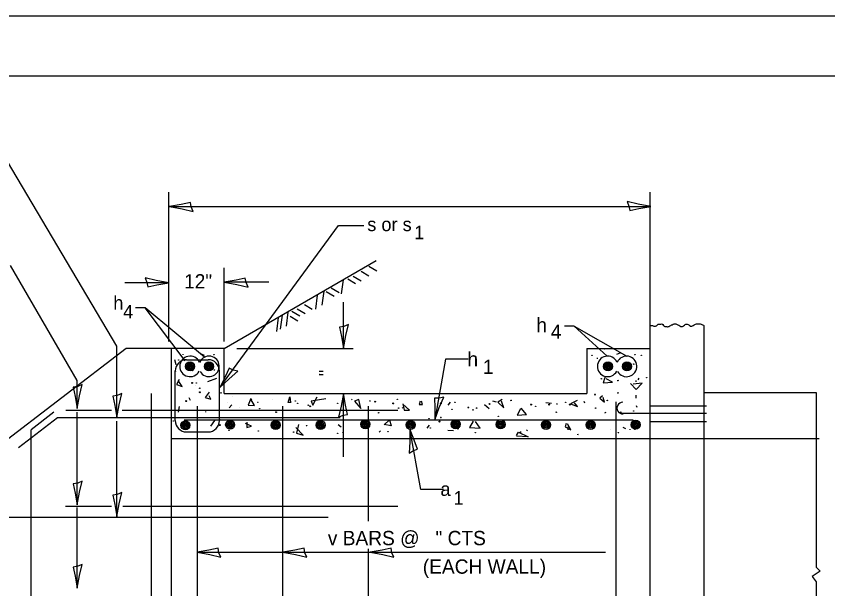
# Model space of a CAD drawing. Extents: x 2133490 to 2172050, y 2138301 to 2145980.
# Drawn here: x 2141742.8 to 2142083.2, y 2145434.3 to 2145674.5 of the extents above; entities that cross this region are included whole.
import ezdxf

# ---------------------------------------------------------------- set-up
doc = ezdxf.new("R2010")
doc.units = 0
for name, color, linetype in [('Level 40', 7, 'Continuous'), ('Level 63', 7, 'Continuous'), ('ROW_PR_Notes', 7, 'Continuous'), ('Sheets_50 Reference Boundary', 7, 'Continuous'), ('Sheets_General Details', 7, 'Continuous'), ('Sheets_Printer Plotting Border', 7, 'Continuous')]:
    doc.layers.add(name, color=color, linetype=linetype)

msp = doc.modelspace()

# ---------------------------------------------------------------- linework, layer by layer
at = {"layer": 'Level 40'}
for p, q in [((2141976.86, 2145544.37), (2141972.84, 2145544.37)), ((2141990.61, 2145531.92), (2141976.86, 2145544.37)), ((2141976.86, 2145544.37), (2141998.88, 2145531.91)), ((2142008.68, 2145511.06), (2142032.38, 2145511.06)), ((2142032.38, 2145507.76), (2142008.68, 2145507.76)), ((2142008.68, 2145504.45), (2142032.38, 2145504.45)), ((2142008.67, 2145497.33), (2142055.92, 2145497.33)), ((2142055.92, 2145497.33), (2142079.55, 2145497.33))]:
    msp.add_line(p, q, dxfattribs=at)
for centre, radius in [((2141989.5, 2145534.9), 0.0945), ((2141810.97, 2145530.22), 0.0945), ((2141815.74, 2145527.56), 1.89), ((2141823.67, 2145527.56), 1.89), ((2141825.72, 2145532.44), 0.0945), ((2141984.34, 2145532.19), 0.0945), ((2141991.05, 2145527.56), 1.89), ((2141998.98, 2145527.56), 1.89), ((2142002.29, 2145532.44), 0.0945), ((2142005, 2145532.19), 0.0945), ((2141814.71, 2145527.9), 0.473), ((2141815.74, 2145527.56), 1.42), ((2141815.74, 2145527.56), 0.945), ((2141815.4, 2145527.9), 0.473), ((2141815.74, 2145527.56), 0.473), ((2141816.76, 2145527.22), 0.473), ((2141816.87, 2145525.8), 0.0945), ((2141822.64, 2145527.9), 0.473), ((2141823.67, 2145527.56), 1.42), ((2141823.67, 2145527.56), 0.945), ((2141823.33, 2145527.9), 0.473), ((2141823.67, 2145527.56), 0.473), ((2141824.69, 2145527.22), 0.473), ((2141825.97, 2145526.04), 0.0945), ((2141990.03, 2145527.9), 0.473), ((2141991.05, 2145527.56), 1.42), ((2141991.05, 2145527.56), 0.945), ((2141990.71, 2145527.9), 0.473), ((2141991.05, 2145527.56), 0.473), ((2141992.08, 2145527.22), 0.473), ((2141997.96, 2145527.9), 0.473), ((2141997.62, 2145527.77), 0.0945), ((2141998.98, 2145527.56), 1.42), ((2141998.98, 2145527.56), 0.945), ((2141998.64, 2145527.9), 0.473), ((2141998.98, 2145527.56), 0.473), ((2142000.01, 2145527.22), 0.473), ((2142001.8, 2145528.5), 0.0945), ((2141809.49, 2145525.55), 0.0945), ((2141988.27, 2145522.36), 0.0945), ((2142007.21, 2145522.85), 0.0945), ((2141816.62, 2145520.63), 0.189), ((2141818.34, 2145520.63), 0.0945), ((2141995.16, 2145521.62), 0.0945), ((2142002.78, 2145521.37), 0.0945), ((2141819.82, 2145516.7), 0.189), ((2141819.82, 2145518.42), 0.0945), ((2141828.67, 2145516.45), 0.0945), ((2141985.57, 2145515.72), 0.189), ((2141995.16, 2145516.45), 0.0945), ((2141814.16, 2145513.01), 0.189), ((2141844.16, 2145512.52), 0.0945), ((2141859.9, 2145513.01), 0.0945), ((2141891.14, 2145513.01), 0.0945), ((2141893.35, 2145512.76), 0.189), ((2141900.97, 2145512.03), 0.189), ((2141902.69, 2145513.75), 0.0945), ((2141920.89, 2145512.03), 0.189), ((2141926.79, 2145512.52), 0.0945), ((2141950.4, 2145513.26), 0.0945), ((2141973.27, 2145512.52), 0.0945), ((2141990.73, 2145513.26), 0.0945), ((2141844.9, 2145509.81), 0.0945), ((2141860.89, 2145512.03), 0.0945), ((2141865.31, 2145511.29), 0.0945), ((2141866.05, 2145510.8), 0.189), ((2141877.61, 2145512.03), 0.0945), ((2141903.19, 2145510.06), 0.0945), ((2141925.57, 2145509.57), 0.0945), ((2141932.45, 2145510.31), 0.189), ((2141934.42, 2145509.32), 0.0945), ((2141935.89, 2145510.06), 0.0945), ((2141941.3, 2145511.78), 0.189), ((2141958.76, 2145511.53), 0.189), ((2141960.73, 2145510.8), 0.0945), ((2141966.39, 2145511.53), 0.189), ((2141969.58, 2145511.78), 0.0945), ((2141974.99, 2145511.53), 0.189), ((2141985.82, 2145510.06), 0.0945), ((2142001.8, 2145508.83), 0.0945), ((2141851.79, 2145508.34), 0.189), ((2141894.82, 2145508.09), 0.0945), ((2141915.97, 2145505.63), 0.0945), ((2141920.89, 2145506.12), 0.0945), ((2141944.99, 2145506.62), 0.0945), ((2141969.34, 2145508.34), 0.0945), ((2141996.39, 2145508.34), 0.0945), ((2141808.75, 2145504.65), 0.0945), ((2141813.8, 2145502.87), 1.89), ((2141812.77, 2145503.21), 0.473), ((2141813.8, 2145502.87), 1.42), ((2141813.8, 2145502.87), 0.945), ((2141813.46, 2145503.21), 0.473), ((2141813.8, 2145502.87), 0.473), ((2141814.82, 2145502.53), 0.473), ((2141828.18, 2145502.93), 0.189), ((2141828.43, 2145505.14), 0.0945), ((2141832.55, 2145503.11), 1.89), ((2141831.52, 2145503.46), 0.473), ((2141832.55, 2145503.11), 1.42), ((2141832.55, 2145503.11), 0.945), ((2141832.21, 2145503.46), 0.473), ((2141832.55, 2145503.11), 0.473), ((2141833.57, 2145502.77), 0.473), ((2141851.63, 2145502.95), 1.89), ((2141850.61, 2145503.29), 0.473), ((2141851.63, 2145502.95), 1.42), ((2141851.63, 2145502.95), 0.945), ((2141851.29, 2145503.29), 0.473), ((2141851.63, 2145502.95), 0.473), ((2141852.65, 2145502.61), 0.473), ((2141864.58, 2145502.68), 0.0945), ((2141870.46, 2145502.95), 1.89), ((2141869.44, 2145503.29), 0.473), ((2141870.46, 2145502.95), 1.42), ((2141869.25, 2145504.9), 0.0945), ((2141870.46, 2145502.95), 0.945), ((2141870.12, 2145503.29), 0.473), ((2141870.46, 2145502.95), 0.473), ((2141871.48, 2145502.61), 0.473), ((2141889.21, 2145503.28), 1.89), ((2141888.19, 2145503.62), 0.473), ((2141889.21, 2145503.28), 1.42), ((2141889.21, 2145503.28), 0.945), ((2141888.87, 2145503.62), 0.473), ((2141889.21, 2145503.28), 0.473), ((2141890.23, 2145502.94), 0.473), ((2141908.21, 2145503.03), 1.89), ((2141907.18, 2145503.37), 0.473), ((2141908.21, 2145503.03), 1.42), ((2141908.21, 2145503.03), 0.945), ((2141907.87, 2145503.37), 0.473), ((2141908.21, 2145503.03), 0.473), ((2141908.6, 2145503.42), 0.189), ((2141909.23, 2145502.69), 0.473), ((2141920.4, 2145504.4), 0.189), ((2141927.12, 2145503.28), 1.89), ((2141926.1, 2145503.62), 0.473), ((2141927.12, 2145503.28), 1.42), ((2141927.12, 2145503.28), 0.945), ((2141926.78, 2145503.62), 0.473), ((2141927.12, 2145503.28), 0.473), ((2141928.15, 2145502.94), 0.473), ((2141945.95, 2145503.2), 1.89), ((2141944.93, 2145503.54), 0.473), ((2141945.95, 2145503.2), 1.42), ((2141945.95, 2145503.2), 0.945), ((2141945.61, 2145503.54), 0.473), ((2141945.95, 2145503.2), 0.473), ((2141946.98, 2145502.85), 0.473), ((2141965.03, 2145503.03), 1.89), ((2141964.01, 2145503.37), 0.473), ((2141965.03, 2145503.03), 1.42), ((2141965.03, 2145503.03), 0.945), ((2141964.69, 2145503.37), 0.473), ((2141965.03, 2145503.03), 0.473), ((2141966.06, 2145502.69), 0.473), ((2141983.78, 2145503.03), 1.89), ((2141982.76, 2145503.37), 0.473), ((2141983.78, 2145503.03), 1.42), ((2141983.78, 2145503.03), 0.945), ((2141983.44, 2145503.37), 0.473), ((2141983.78, 2145503.03), 0.473), ((2141984.81, 2145502.69), 0.473), ((2142002.62, 2145503.11), 1.89), ((2142001.59, 2145503.46), 0.473), ((2142002.62, 2145503.11), 1.42), ((2142002.62, 2145503.11), 0.945), ((2142002.27, 2145503.46), 0.473), ((2142002.62, 2145503.11), 0.473), ((2142003.64, 2145502.77), 0.473), ((2141815.64, 2145499.98), 0.0945), ((2141832.12, 2145500.71), 0.0945), ((2141844.41, 2145500.47), 0.0945), ((2141859.17, 2145499.98), 0.0945), ((2141877.61, 2145499.49), 0.0945), ((2141898.76, 2145500.22), 0.0945), ((2141916.47, 2145501.7), 0.0945), ((2141928.02, 2145501.45), 0.189), ((2141935.4, 2145499.73), 0.0945), ((2141954.34, 2145499.98), 0.0945), ((2141978.44, 2145498.99), 0.0945), ((2141995.41, 2145499.73), 0.0945), ((2142002.29, 2145501.21), 0.0945)]:
    msp.add_circle(centre, radius, dxfattribs=at)
for centre, start, end in [((2141815.74, 2145527.56), 24.9941, 332.0982), ((2141823.67, 2145527.56), 209.5562, 156.8179), ((2141990.88, 2145527.55), 24.9941, 332.0982), ((2141998.81, 2145527.55), 209.5562, 156.8179)]:
    msp.add_arc(centre, 4.31, start, end, dxfattribs=at)
msp.add_spline([(2142008.65, 2145544.73), (2142009.67, 2145544.66), (2142010.27, 2145544.44), (2142011, 2145544.44), (2142011.35, 2145544.62), (2142011.95, 2145545.13), (2142012.3, 2145545.3), (2142012.73, 2145545.22), (2142013.54, 2145545.39), (2142014.36, 2145544.66), (2142014.92, 2145544.36), (2142015.66, 2145544.23), (2142016.17, 2145544.18), (2142016.64, 2145544.36), (2142017.33, 2145544.74), (2142017.64, 2145544.96), (2142017.89, 2145545), (2142018.84, 2145545.43), (2142019.49, 2145545.35), (2142020, 2145545.18), (2142020.69, 2145544.79), (2142021.6, 2145544.31), (2142021.85, 2145544.27), (2142022.28, 2145544.31), (2142022.72, 2145544.62), (2142023.45, 2145545.09), (2142023.96, 2145545.3), (2142024.61, 2145545.18), (2142025.26, 2145544.74), (2142025.39, 2145544.57), (2142025.64, 2145544.4), (2142026.2, 2145544.49), (2142026.72, 2145544.7), (2142027.71, 2145545.22), (2142028.49, 2145545.43), (2142029.26, 2145545.39), (2142030.04, 2145545.3), (2142030.72, 2145545), (2142031.37, 2145544.62)], degree=3, dxfattribs=at)
at = {"layer": 'Level 63'}
for p, q in [((2141828.2, 2145518.68), (2141878.06, 2145586.64)), ((2141878.06, 2145586.64), (2141888.61, 2145586.64)), ((2141806.85, 2145562.57), (2141788.44, 2145562.57)), ((2141848.79, 2145562.87), (2141830.04, 2145562.87))]:
    msp.add_line(p, q, dxfattribs=at)
for points in [[(2141817.06, 2145592.57), (2141816.24, 2145594.49), (2141815.93, 2145596.33), (2141812.06, 2145595.53), (2141807.06, 2145594.66), (2141812.39, 2145593.69)], [(2141999.01, 2145596.75), (2141999.83, 2145594.83), (2142000.14, 2145592.99), (2142004.01, 2145593.8), (2142009.01, 2145594.66), (2142003.68, 2145595.63)], [(2141796.86, 2145564.67), (2141797.67, 2145562.74), (2141797.98, 2145560.9), (2141801.85, 2145561.71), (2141806.85, 2145562.57), (2141801.52, 2145563.54)], [(2141840.04, 2145560.78), (2141839.23, 2145562.7), (2141838.91, 2145564.55), (2141835.04, 2145563.74), (2141830.04, 2145562.87), (2141835.38, 2145561.9)], [(2141882.15, 2145545.13), (2141880.23, 2145544.31), (2141878.39, 2145544), (2141879.2, 2145540.13), (2141880.06, 2145535.13), (2141881.03, 2145540.46)], [(2141835.8, 2145525.5), (2141833.77, 2145525.98), (2141832.1, 2145526.82), (2141830.46, 2145523.22), (2141828.2, 2145518.68), (2141832.13, 2145522.4)], [(2141770.52, 2145519.91), (2141768.6, 2145519.09), (2141766.76, 2145518.78), (2141767.56, 2145514.91), (2141768.43, 2145509.91), (2141769.4, 2145515.24)], [(2141787.15, 2145516.13), (2141785.23, 2145515.32), (2141783.38, 2145515.01), (2141784.19, 2145511.14), (2141785.06, 2145506.14), (2141786.03, 2145511.47)], [(2141877.97, 2145506.23), (2141879.89, 2145507.04), (2141881.73, 2145507.36), (2141880.93, 2145511.23), (2141880.06, 2145516.23), (2141879.09, 2145510.89)], [(2141922.19, 2145514.65), (2141920.15, 2145514.18), (2141918.28, 2145514.2), (2141918.4, 2145510.25), (2141918.37, 2145505.17), (2141920.26, 2145510.25)], [(2141907.67, 2145491.13), (2141909.42, 2145492.27), (2141911.18, 2145492.9), (2141909.71, 2145496.57), (2141907.97, 2145501.34), (2141907.96, 2145495.92)], [(2141770.52, 2145479.43), (2141768.6, 2145478.62), (2141766.76, 2145478.31), (2141767.56, 2145474.44), (2141768.43, 2145469.44), (2141769.4, 2145474.77)], [(2141787.07, 2145474.62), (2141785.15, 2145473.8), (2141783.31, 2145473.49), (2141784.12, 2145469.62), (2141784.98, 2145464.62), (2141785.95, 2145469.95)], [(2141828.65, 2145447.49), (2141827.83, 2145449.41), (2141827.52, 2145451.25), (2141823.65, 2145450.44), (2141818.65, 2145449.58), (2141823.98, 2145448.61)], [(2141828.65, 2145447.49), (2141827.83, 2145449.41), (2141827.52, 2145451.25), (2141823.65, 2145450.44), (2141818.65, 2145449.58), (2141823.98, 2145448.61)], [(2141864.69, 2145447.49), (2141863.87, 2145449.41), (2141863.56, 2145451.25), (2141859.69, 2145450.44), (2141854.69, 2145449.58), (2141860.02, 2145448.61)], [(2141901.25, 2145447.49), (2141900.43, 2145449.41), (2141900.12, 2145451.25), (2141896.25, 2145450.44), (2141891.25, 2145449.58), (2141896.58, 2145448.61)], [(2141770.52, 2145444.52), (2141768.6, 2145443.71), (2141766.76, 2145443.4), (2141767.56, 2145439.53), (2141768.43, 2145434.53), (2141769.4, 2145439.86)]]:
    msp.add_lwpolyline(points, close=True, dxfattribs=at)
at = {"layer": 'ROW_PR_Notes'}
for p, q in [((2141785.06, 2145536.04), (2141739.21, 2145613.57)), ((2141806.85, 2145537.96), (2141806.85, 2145600.66)), ((2142008.67, 2145537.96), (2142008.67, 2145600.66)), ((2141807.06, 2145594.66), (2142009.01, 2145594.66)), ((2141830.04, 2145535.13), (2141893.82, 2145571.95)), ((2141768.43, 2145521.65), (2141740.43, 2145569.91)), ((2141830.04, 2145537.96), (2141830.04, 2145568.87)), ((2141887.45, 2145567.54), (2141890.76, 2145565.58)), ((2141890.76, 2145569.65), (2141894.07, 2145567.69)), ((2141879.92, 2145563.93), (2141879.17, 2145558.06)), ((2141881.88, 2145564.23), (2141885.19, 2145562.27)), ((2141884.14, 2145565.43), (2141887.45, 2145563.48)), ((2141874.96, 2145560.47), (2141878.27, 2145558.51)), ((2141869.09, 2145557.46), (2141868.34, 2145551.59)), ((2141871.8, 2145559.11), (2141871.05, 2145553.25)), ((2141872.85, 2145558.96), (2141876.16, 2145557.01)), ((2141863.67, 2145553.55), (2141866.98, 2145551.59)), ((2141880.06, 2145535.13), (2141880.06, 2145554.44)), ((2141796.85, 2145552.19), (2141792.84, 2145552.19)), ((2141821.81, 2145531.46), (2141796.85, 2145552.19)), ((2141813.68, 2145529.96), (2141796.85, 2145552.19)), ((2141856.75, 2145550.24), (2141856, 2145544.37)), ((2141858.41, 2145550.69), (2141861.72, 2145548.73)), ((2141860.66, 2145551.74), (2141863.97, 2145549.79)), ((2141852.69, 2145548.13), (2141851.94, 2145542.26)), ((2141854.35, 2145549.03), (2141853.59, 2145543.16)), ((2141857.66, 2145548.58), (2141860.97, 2145546.62)), ((2142008.67, 2145535.17), (2142008.67, 2145544.62)), ((2142031.37, 2145282.81), (2142031.37, 2145544.62)), ((2141785.06, 2145506.14), (2141785.06, 2145536.04)), ((2141788.87, 2145535.13), (2141675.65, 2145448.19)), ((2141830.04, 2145535.13), (2141788.87, 2145535.13)), ((2141830.04, 2145535.13), (2141806.85, 2145535.13)), ((2141807.95, 2145282.81), (2141807.95, 2145535.13)), ((2141812.69, 2145532.69), (2141812.69, 2145532.44)), ((2141821.79, 2145532.19), (2141820.56, 2145532.69)), ((2141830.04, 2145516.23), (2141830.04, 2145535.13)), ((2141835.36, 2145535.13), (2141884.1, 2145535.13)), ((2141982.17, 2145535.13), (2142008.67, 2145535.13)), ((2141982.17, 2145535.13), (2141982.17, 2145516.23)), ((2141994.67, 2145532.69), (2141996.14, 2145533.18)), ((2142008.67, 2145346.13), (2142008.67, 2145535.17)), ((2141809.24, 2145530.46), (2141809.78, 2145528.29)), ((2141814.21, 2145530.35), (2141823.36, 2145530.35)), ((2141986.55, 2145531.21), (2141986.55, 2145530.72)), ((2141809.49, 2145504.8), (2141809.49, 2145525.63)), ((2141823.14, 2145521.25), (2141826.93, 2145522.69)), ((2141828.08, 2145504.8), (2141828.08, 2145525.63)), ((2141989.75, 2145522.85), (2141989.01, 2145520.64)), ((2142004.01, 2145522.6), (2142003.52, 2145521.86)), ((2141768.43, 2145509.91), (2141768.43, 2145521.65)), ((2141811.21, 2145522.11), (2141809.98, 2145519.9)), ((2141809.98, 2145519.9), (2141812.44, 2145519.16)), ((2141812.44, 2145519.16), (2141810.72, 2145521.62)), ((2141818.1, 2145519.4), (2141818.1, 2145519.4)), ((2141989.01, 2145520.64), (2141992.95, 2145520.88)), ((2141992.95, 2145520.88), (2141990.24, 2145522.36)), ((2142000.45, 2145520.35), (2142002.8, 2145517.82)), ((2142005.33, 2145520.53), (2142001.54, 2145520.16)), ((2142002.8, 2145517.82), (2142005.33, 2145520.53)), ((2141799.55, 2145288.36), (2141799.55, 2145516.15)), ((2141823.76, 2145516.7), (2141822.03, 2145514.49)), ((2141830.04, 2145516.23), (2141982.17, 2145516.23)), ((2141880.06, 2145489.66), (2141880.06, 2145516.23)), ((2142031.11, 2145516.54), (2142078.36, 2145516.54)), ((2142078.36, 2145516.54), (2142078.36, 2145443.36)), ((2141815.92, 2145513.3), (2141815.38, 2145514.39)), ((2141822.03, 2145514.49), (2141824.49, 2145513.75)), ((2141824.49, 2145513.75), (2141823.76, 2145515.22)), ((2141831.45, 2145512.22), (2141831.45, 2145512.22)), ((2141833.59, 2145514.73), (2141833.59, 2145514.73)), ((2141841.2, 2145514.03), (2141840.11, 2145511.32)), ((2141842.82, 2145511.14), (2141841.2, 2145513.85)), ((2141841.21, 2145513.5), (2141841.71, 2145513.75)), ((2141850.31, 2145513.75), (2141850.31, 2145513.75)), ((2141856.91, 2145512.4), (2141857.63, 2145514.75)), ((2141858.17, 2145512.4), (2141856.91, 2145512.4)), ((2141857.63, 2145514.75), (2141857.81, 2145512.4)), ((2141857.69, 2145512.27), (2141857.69, 2145512.27)), ((2141872.69, 2145513.99), (2141866.54, 2145513.01)), ((2141866.54, 2145513.01), (2141867.28, 2145511.29)), ((2141867.28, 2145511.29), (2141869, 2145514.73)), ((2141883.51, 2145513.75), (2141883.76, 2145513.5)), ((2141886.52, 2145513.67), (2141884.71, 2145512.94)), ((2141884.71, 2145512.94), (2141887.42, 2145509.87)), ((2141887.42, 2145509.87), (2141886.52, 2145513.67)), ((2141912.28, 2145513.01), (2141911.79, 2145511.54)), ((2141913.27, 2145511.54), (2141912.78, 2145513.01)), ((2141924.83, 2145512.52), (2141923.84, 2145511.29)), ((2141944.26, 2145512.52), (2141942.78, 2145513.01)), ((2141946.65, 2145513.67), (2141944.84, 2145512.58)), ((2141944.84, 2145512.58), (2141947.37, 2145510.23)), ((2141947.37, 2145510.23), (2141946.29, 2145512.94)), ((2141967.37, 2145512.03), (2141964.91, 2145512.27)), ((2141978.07, 2145513.3), (2141975.36, 2145511.86)), ((2141978.25, 2145510.78), (2141976.98, 2145512.22)), ((2141980.9, 2145513.01), (2141981.14, 2145512.27)), ((2141988.77, 2145515.22), (2141987.54, 2145514.24)), ((2141987.54, 2145514.24), (2141989.5, 2145512.52)), ((2141989.5, 2145512.52), (2141989.01, 2145514.49)), ((2141994.51, 2145368.29), (2141994.51, 2145512.68)), ((2142002.78, 2145514.24), (2142002.78, 2145515.47)), ((2141763.62, 2145509.15), (2141782.73, 2145509.15)), ((2141787.24, 2145509.15), (2141902.82, 2145509.15)), ((2141811.21, 2145510.8), (2141810.72, 2145508.34)), ((2141818.79, 2145367.98), (2141818.79, 2145510.87)), ((2141832.17, 2145510.23), (2141833.25, 2145511.5)), ((2141836.3, 2145510.31), (2141836.3, 2145510.31)), ((2141840.11, 2145511.32), (2141842.82, 2145511.14)), ((2141854.7, 2145367.98), (2141854.7, 2145510.87)), ((2141890.61, 2145462.66), (2141890.61, 2145510.87)), ((2141904.66, 2145510.31), (2141904.91, 2145510.06)), ((2141904.94, 2145511.86), (2141905.48, 2145509.15)), ((2141907.83, 2145509.15), (2141904.94, 2145511.68)), ((2141905.48, 2145509.15), (2141907.83, 2145509.15)), ((2141911.79, 2145511.54), (2141913.27, 2145511.54)), ((2141941.23, 2145509.69), (2141939.24, 2145511.5)), ((2141954.34, 2145509.81), (2141952.86, 2145507.11)), ((2141956.8, 2145507.35), (2141954.58, 2145510.06)), ((2141975.36, 2145511.86), (2141978.25, 2145510.78)), ((2142003.28, 2145510.31), (2142003.03, 2145511.04)), ((2141760.15, 2145505.92), (2141743.84, 2145493.4)), ((2141758.64, 2145508.33), (2141749.05, 2145500.96)), ((2141878.65, 2145505.92), (2141760.15, 2145505.92)), ((2141768.43, 2145469.44), (2141768.43, 2145508.41)), ((2141822.28, 2145508.34), (2141822.28, 2145508.58)), ((2141952.86, 2145507.11), (2141956.8, 2145507.35)), ((2141989.75, 2145508.09), (2141990.24, 2145508.34)), ((2142008.68, 2145507.76), (2141996.63, 2145507.76)), ((2141784.98, 2145464.62), (2141784.98, 2145504.64)), ((2142001.6, 2145505.02), (2141813.23, 2145505.02)), ((2141825.97, 2145504.9), (2141824.25, 2145502.43)), ((2141825.97, 2145504.65), (2141825.97, 2145504.9)), ((2141841.46, 2145502.43), (2141839, 2145503.67)), ((2141839.49, 2145504.16), (2141839.49, 2145501.94)), ((2141839.49, 2145501.94), (2141841.46, 2145502.43)), ((2141861.24, 2145503.19), (2141860.34, 2145499.58)), ((2141877.86, 2145503.17), (2141879.09, 2145502.19)), ((2141897.17, 2145503.01), (2141899.34, 2145505.18)), ((2141900.06, 2145502.65), (2141897.17, 2145503.19)), ((2141899.34, 2145505.18), (2141900.06, 2145502.65)), ((2141915.24, 2145501.7), (2141916.22, 2145502.93)), ((2141934.42, 2145504.65), (2141932.94, 2145501.94)), ((2141932.94, 2145501.94), (2141937.37, 2145501.7)), ((2141937.37, 2145501.7), (2141935.4, 2145504.4)), ((2141973.52, 2145503.67), (2141973.03, 2145502.19)), ((2141973.03, 2145502.19), (2141975.49, 2145500.96)), ((2141975.49, 2145500.96), (2141974.01, 2145503.42)), ((2141974.26, 2145500.96), (2141974.26, 2145502.19)), ((2141749.05, 2145381.46), (2141749.05, 2145500.96)), ((2141814.21, 2145500.08), (2141823.36, 2145500.08)), ((2141863.23, 2145498.68), (2141860.16, 2145501.93)), ((2141860.34, 2145499.58), (2141863.23, 2145498.68)), ((2141860.89, 2145501.21), (2141861.13, 2145501.21)), ((2141879.82, 2145499.49), (2141880.07, 2145499.98)), ((2141895.07, 2145499.98), (2141895.56, 2145500.47)), ((2141899.99, 2145501.7), (2141899.99, 2145501.7)), ((2141926.24, 2145500.48), (2141923.9, 2145500.66)), ((2141952.6, 2145498.5), (2141953.51, 2145499.94)), ((2141953.51, 2145499.94), (2141957.48, 2145497.96)), ((2141957.04, 2145500.47), (2141957.29, 2145500.96)), ((2141992.21, 2145500.96), (2141992.21, 2145500.96)), ((2141998.47, 2145501.39), (2141997.39, 2145501.93)), ((2142000.33, 2145500.96), (2142000.33, 2145501.21)), ((2141807.95, 2145497.33), (2142008.67, 2145497.33)), ((2141957.48, 2145497.96), (2141952.6, 2145498.32)), ((2141763.51, 2145468.98), (2141782.73, 2145468.98)), ((2141768.43, 2145434.53), (2141768.43, 2145468.38)), ((2141787.54, 2145468.98), (2141902.82, 2145468.98)), ((2141722.21, 2145464.25), (2141873.63, 2145464.25)), ((2141890.61, 2145367.98), (2141890.61, 2145451.09)), ((2141818.65, 2145449.58), (2141854.69, 2145449.58)), ((2141854.69, 2145449.58), (2141891.25, 2145449.58)), ((2141891.25, 2145449.58), (2141989.97, 2145449.58)), ((2142080.08, 2145441.59), (2142076.63, 2145439.35)), ((2142078.36, 2145443.36), (2142080.08, 2145441.59)), ((2142076.63, 2145439.35), (2142078.36, 2145437.15)), ((2142078.36, 2145437.15), (2142078.36, 2145364.72))]:
    msp.add_line(p, q, dxfattribs=at)
for points in [[(2141932.36, 2145530.6), (2141922.91, 2145530.6), (2141918.37, 2145505.17)], [(2141921.97, 2145475.91), (2141912.52, 2145475.91), (2141907.97, 2145501.34)]]:
    msp.add_lwpolyline(points, dxfattribs=at)
for centre, radius, start, end in [((2141814.21, 2145525.63), 4.73, 90, 180), ((2141823.36, 2145525.63), 4.73, 0, 90), ((2141997.26, 2145510.07), 2.48, 91.2091, 272.0621), ((2141814.21, 2145504.8), 4.73, 180, 270), ((2141823.36, 2145504.8), 4.73, 270, 0)]:
    msp.add_arc(centre, radius, start, end, dxfattribs=at)
at = {"layer": 'Sheets_50 Reference Boundary'}
msp.add_lwpolyline([(2141550.12, 2145649.45), (2143125.12, 2145649.45), (2143125.12, 2144649.46), (2141550.12, 2144649.46)], close=True, dxfattribs=at)
at = {"layer": 'Sheets_General Details'}
msp.add_line((2143150.12, 2145674.46), (2141450.12, 2145674.46), dxfattribs=at)
msp.add_lwpolyline([(2141550.12, 2145649.46), (2143125.12, 2145649.46), (2143125.12, 2144599.46), (2141550.12, 2144599.46)], close=True, dxfattribs=at)
at = {"layer": 'Sheets_Printer Plotting Border'}
msp.add_lwpolyline([(2141450.12, 2144574.46), (2143150.12, 2144574.46), (2143150.12, 2145674.46), (2141450.12, 2145674.46)], close=True, dxfattribs=at)

# ---------------------------------------------------------------- texts
at = {"layer": 'Level 63'}
for s, p in [('12"', (2141813.21, 2145560.25)), ('      v BARS @   " CTS', (2141860.15, 2145452.55))]:
    msp.add_text(s, height=6, dxfattribs=at).set_placement(p)
at = {"layer": 'ROW_PR_Notes'}
for s, height, p in [('s or s', 5.7, (2141890.05, 2145584.3)), ('1', 5.7, (2141909.73, 2145580.9)), ('h ', 5.7, (2141783.54, 2145551.36)), ('4', 5.7, (2141787.65, 2145547.66)), ('h ', 6, (2141960.94, 2145541.9)), ('4', 6, (2141967.02, 2145539.13)), (' h ', 6, (2141929.85, 2145527.6)), ('1', 6, (2141938.59, 2145524.41)), (' a ', 5.7, (2141918.62, 2145473.23)), ('1', 5.7, (2141926.24, 2145469.56)), ('(EACH WALL)', 6, (2141913.35, 2145440.58))]:
    msp.add_text(s, height=height, dxfattribs=at).set_placement(p)
msp.add_text('  "', height=5.7, rotation=90, dxfattribs=at).set_placement((2141875.53, 2145519.21))

doc.saveas('drawing.dxf')
